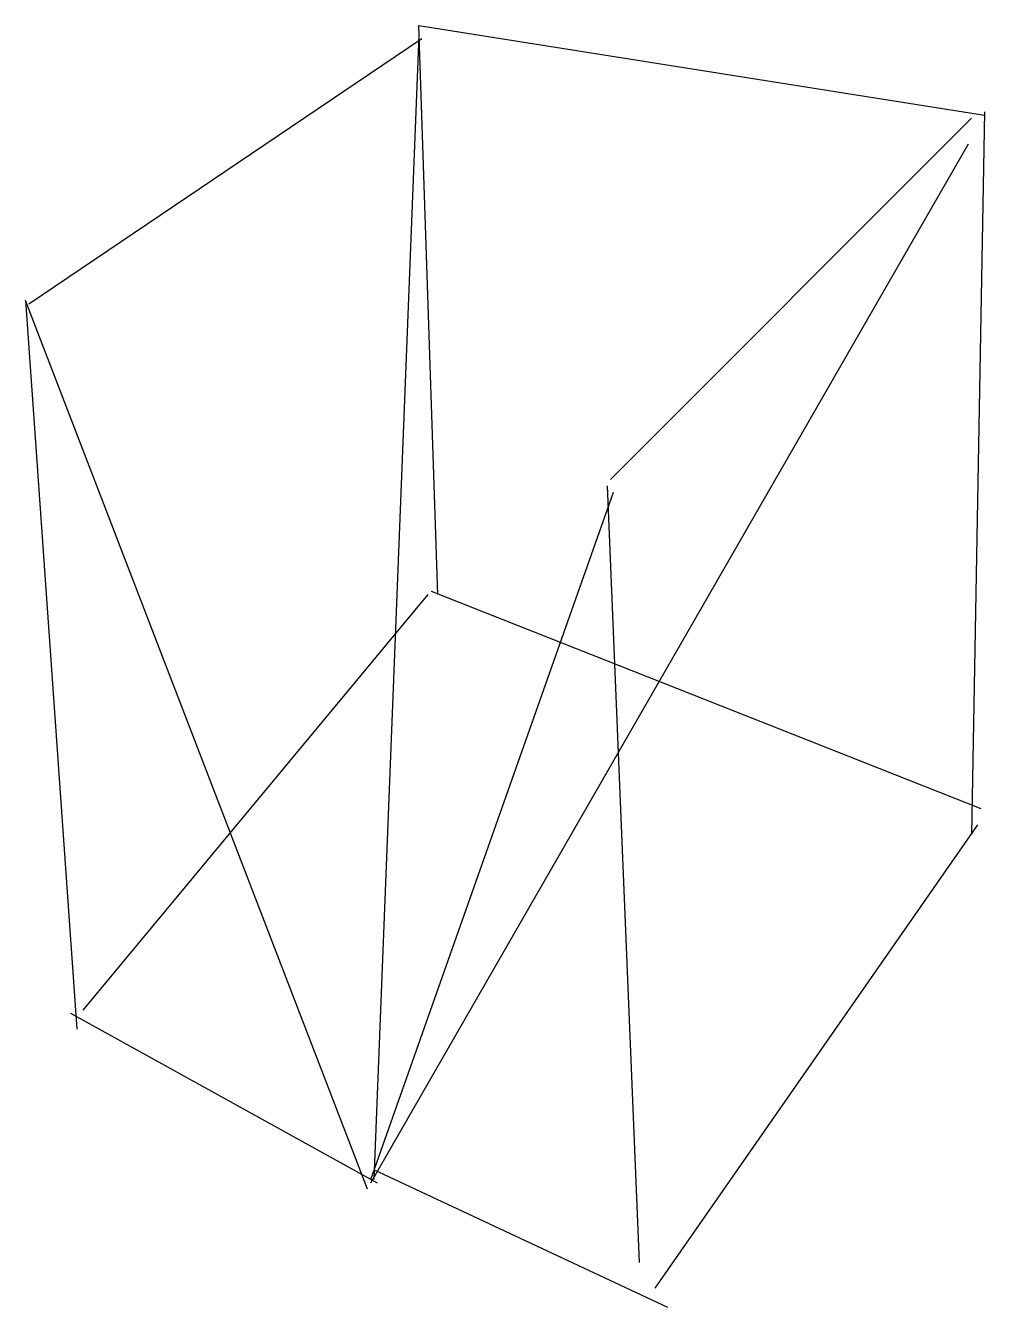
# Model space of a CAD drawing. Header units: metres. Extents: x -470 to -239, y -146 to 164.
import ezdxf

# ---------------------------------------------------------------- set-up
doc = ezdxf.new("R2010")
doc.units = ezdxf.units.M

msp = doc.modelspace()

# ---------------------------------------------------------------- linework, layer by layer
at = {"color": 0, "linetype": 'CONTINUOUS'}
for p, q in [((-375.371392, 161.591392), (-386.195696, -115.201519)), ((-370.732405, 26.287595), (-375.371392, 163.910886)), ((-375.371392, 163.910886), (-238.521266, 142.262278)), ((-469.697468, 96.64557), (-374.598228, 160.818228)), ((-238.521266, 143.035443), (-241.613924, -31.699747)), ((-328.981519, 54.121519), (-241.613924, 141.489114)), ((-386.968861, -115.974684), (-242.387089, 135.303797)), ((-470.470633, 97.418734), (-458.1, -78.862785)), ((-387.742025, -117.521013), (-470.470633, 97.418734)), ((-386.968861, -115.201519), (-328.208354, 51.028861)), ((-329.754684, 52.57519), (-322.023038, -135.303797)), ((-456.553671, -74.223797), (-373.051899, 26.287595)), ((-239.29443, -25.51443), (-372.278734, 27.060759)), ((-318.157215, -141.489114), (-240.067595, -29.380253)), ((-459.646329, -74.996962), (-385.422532, -115.974684)), ((-315.064557, -146.128101), (-386.195696, -112.882025))]:
    msp.add_line(p, q, dxfattribs=at)

doc.saveas('drawing.dxf')
